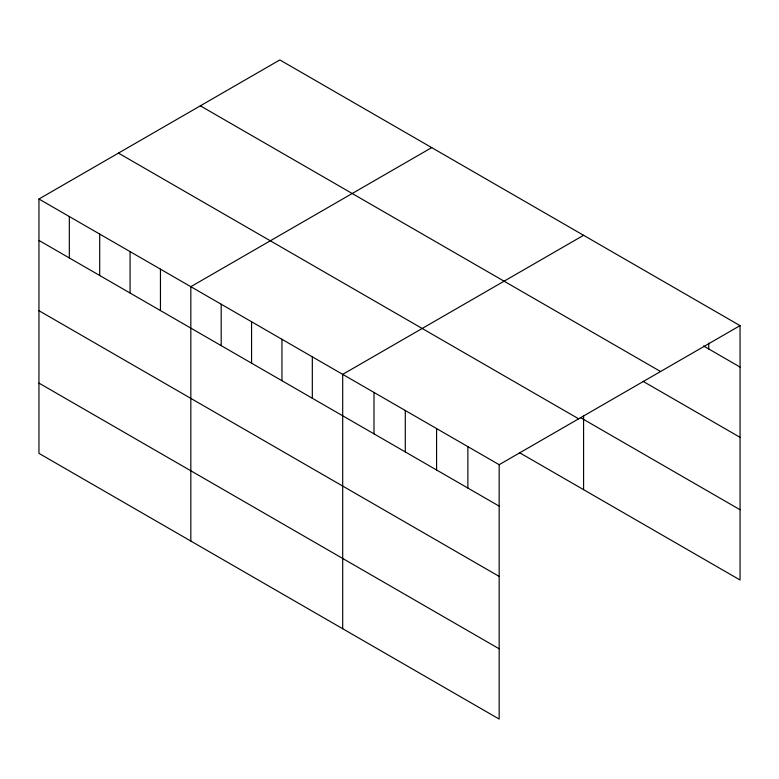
<?xml version="1.0" encoding="UTF-8"?>
<svg xmlns="http://www.w3.org/2000/svg" width="779" height="779" viewBox="0 0 779 779"><rect width="100%" height="100%" fill="white"/><g stroke="black" fill="none" stroke-linecap="round" stroke-linejoin="round"><path stroke-width="1.17" d="M38.95 199.005L499.164 464.703L499.164 719.066L38.95 453.368L38.95 199.005L279.836 59.934L740.05 325.632L740.05 579.995L519.681 452.774M431.702 147.611L190.826 286.682L190.826 541.045M583.578 235.297L342.692 374.368L342.692 628.731M499.164 464.703L740.05 325.632M703.544 345.973L740.05 367.055M200.339 105.827L660.563 371.525M643.035 381.321L740.05 437.331M580.433 417.573L740.05 509.729M118.437 153.112L578.661 418.81M38.95 240.419L499.164 506.126M38.95 310.694L499.164 576.402M38.95 383.093L499.164 648.8M708.754 343.072L708.754 348.992M583.578 415.772L583.578 489.66M467.877 446.64L467.877 488.063M436.581 428.567L436.581 469.99M405.284 410.504L405.284 451.927M373.988 392.431L373.988 433.854M312.321 356.831L312.321 398.254M281.949 339.293L281.949 380.717M251.568 321.756L251.568 363.18M221.197 304.219L221.197 345.642M160.445 269.144L160.445 310.568M130.074 251.607L130.074 293.031M99.702 234.08L99.702 275.493M69.321 216.543L69.321 257.956"/></g></svg>
